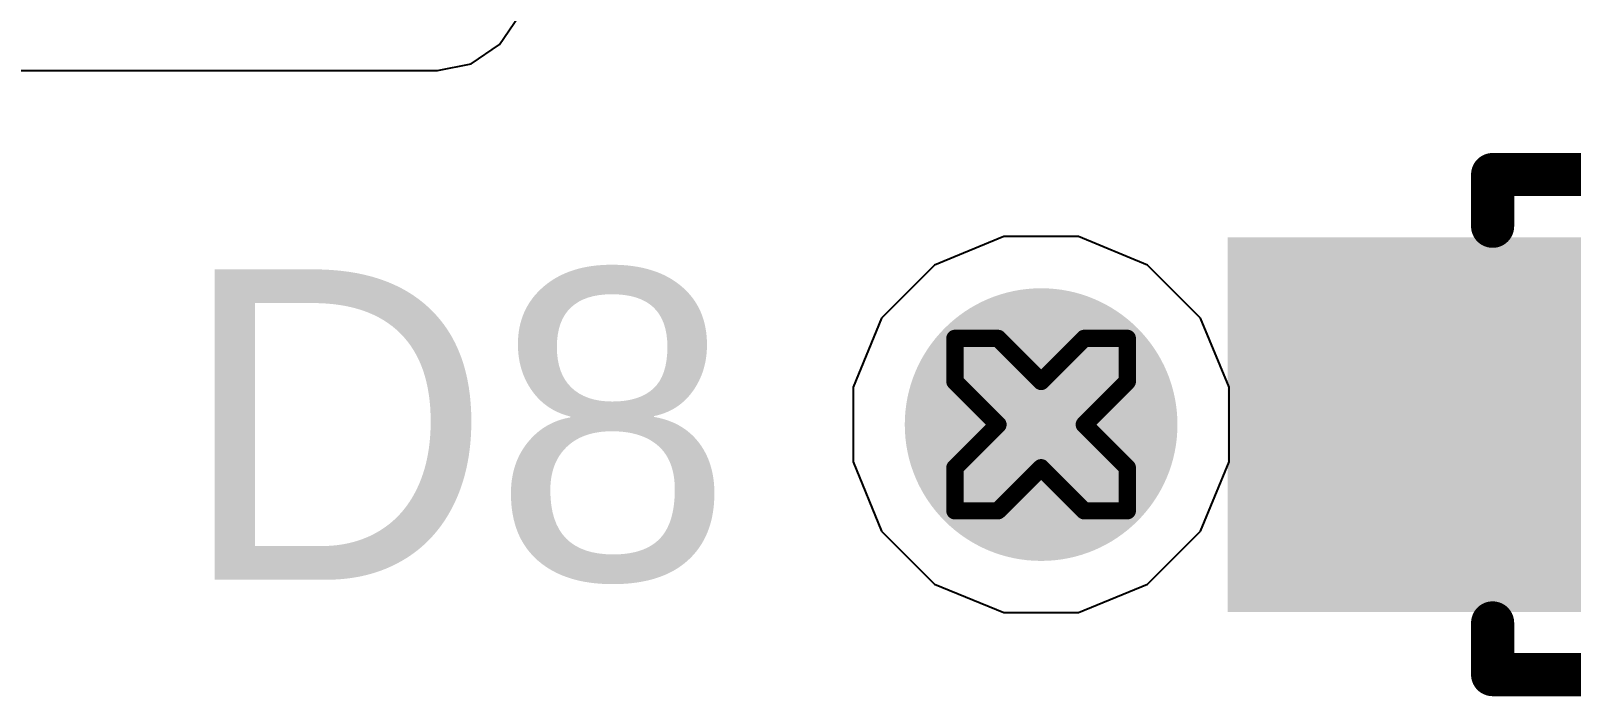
# Model space of a CAD drawing. Header units: inches. Extents: x 0 to 5379, y 0 to 5429.
# Drawn here: x 263.724 to 268.261, y 49.219 to 51.179 of the extents above; entities that cross this region are included whole.
import ezdxf

# ---------------------------------------------------------------- set-up
doc = ezdxf.new("R2010")
doc.units = ezdxf.units.IN
for name, color, linetype in [('Bottom Layer', 5, 'Continuous'), ('Bottom Solder', 6, 'Continuous'), ('Drill Drawing', 1, 'Continuous'), ('GND01', 16, 'Continuous'), ('GND02', 76, 'Continuous'), ('PWR', 156, 'Continuous'), ('SIG 01', 90, 'Continuous'), ('Top Layer', 1, 'Continuous'), ('Top Overlay', 2, 'Continuous'), ('Top Paste', 8, 'Continuous'), ('Top Solder', 216, 'Continuous'), ('Via Holes', 16, 'Continuous')]:
    doc.layers.add(name, color=color, linetype=linetype)
doc.styles.add('Arial', font='', dxfattribs={"height": 0.2})
doc.styles.get('Arial').set_extended_font_data('Arial')

# ---------------------------------------------------------------- blocks, each defined once
blk = doc.blocks.new('SOD_123_922')
at = {"layer": 'Top Layer'}
for points in [[(-1.1, 0.45), (-1.1, -0.45), (-2.05, -0.45), (-2.05, 0.45)], [(2.05, 0.45), (2.05, -0.45), (1.1, -0.45), (1.1, 0.45)]]:
    blk.add_hatch(color=1, dxfattribs=at).paths.add_polyline_path(points)
at = {"layer": 'Top Overlay'}
for points in [[(0.9652, 0.508), (2.8194, 0.508), (2.8194, 0.8), (0.9652, 0.8)], [(2.1198, -0.7873), (2.8194, -0.7873), (2.8194, 0.7875), (2.1198, 0.7875)], [(0.9652, -0.8), (2.8194, -0.8), (2.8194, -0.508), (0.9652, -0.508)]]:
    blk.add_hatch(color=2, dxfattribs=at).paths.add_polyline_path(points)
at = {"layer": 'Top Paste'}
for points in [[(-1.1, 0.45), (-1.1, -0.45), (-2.05, -0.45), (-2.05, 0.45)], [(2.05, 0.45), (2.05, -0.45), (1.1, -0.45), (1.1, 0.45)]]:
    blk.add_hatch(color=8, dxfattribs=at).paths.add_polyline_path(points)
at = {"layer": 'Top Solder'}
for points in [[(-0.9984, 0.5516), (-0.9984, -0.5516), (-2.1516, -0.5516), (-2.1516, 0.5516)], [(2.1516, 0.5516), (2.1516, -0.5516), (0.9984, -0.5516), (0.9984, 0.5516)]]:
    blk.add_hatch(color=216, dxfattribs=at).paths.add_polyline_path(points)
at = {"layer": 'Top Overlay'}
for points in [[(-1.3716, 0.5842, 0.127, 0.127, 0), (-1.3716, 0.7366, 0.127, 0.127, 0)], [(-1.3716, 0.7366, 0.127, 0.127, 0), (0.9652, 0.7366, 0.127, 0.127, 0)], [(-1.3716, -0.7366, 0.127, 0.127, 0), (-1.3716, -0.5842, 0.127, 0.127, 0)], [(-1.3716, -0.7366, 0.127, 0.127, 0), (0.9652, -0.7366, 0.127, 0.127, 0)]]:
    blk.add_lwpolyline(points, format="xyseb", dxfattribs=at)
for points in [[(-1.4033, 0.7366, 0.0635, 0.0635, 1), (-1.3398, 0.7366, 0.0635, 0.0635, 1)], [(-1.4033, 0.7366, 0.0635, 0.0635, 1), (-1.3398, 0.7366, 0.0635, 0.0635, 1)], [(0.9335, 0.7366, 0.0635, 0.0635, 1), (0.997, 0.7366, 0.0635, 0.0635, 1)], [(-1.4033, 0.5842, 0.0635, 0.0635, 1), (-1.3398, 0.5842, 0.0635, 0.0635, 1)], [(-1.4033, -0.5842, 0.0635, 0.0635, 1), (-1.3398, -0.5842, 0.0635, 0.0635, 1)], [(-1.4033, -0.7366, 0.0635, 0.0635, 1), (-1.3398, -0.7366, 0.0635, 0.0635, 1)], [(-1.4033, -0.7366, 0.0635, 0.0635, 1), (-1.3398, -0.7366, 0.0635, 0.0635, 1)], [(0.9335, -0.7366, 0.0635, 0.0635, 1), (0.997, -0.7366, 0.0635, 0.0635, 1)]]:
    blk.add_lwpolyline(points, format="xyseb", close=True, dxfattribs=at)

msp = doc.modelspace()

# ---------------------------------------------------------------- hatches: boundary and pattern name
at = {"layer": 'Bottom Layer'}
h = msp.add_hatch(color=5, dxfattribs=at)
edge = h.paths.add_edge_path()
edge.add_arc((266.7, 50.0192), 0.3, 0, 360)
at = {"layer": 'Bottom Solder'}
h = msp.add_hatch(color=6, dxfattribs=at)
edge = h.paths.add_edge_path()
edge.add_arc((266.7, 50.0192), 0.4016, 0, 360)
at = {"layer": 'GND01'}
h = msp.add_hatch(color=16, dxfattribs=at)
edge = h.paths.add_edge_path()
edge.add_arc((266.7, 50.0192), 0.3, 0, 360)
at = {"layer": 'GND02'}
h = msp.add_hatch(color=76, dxfattribs=at)
edge = h.paths.add_edge_path()
edge.add_arc((266.7, 50.0192), 0.3, 0, 360)
at = {"layer": 'PWR'}
h = msp.add_hatch(color=156, dxfattribs=at)
edge = h.paths.add_edge_path()
edge.add_arc((266.7, 50.0192), 0.3, 0, 360)
at = {"layer": 'SIG 01'}
h = msp.add_hatch(color=90, dxfattribs=at)
edge = h.paths.add_edge_path()
edge.add_arc((266.7, 50.0192), 0.3, 0, 360)
at = {"layer": 'Top Layer'}
h = msp.add_hatch(color=1, dxfattribs=at)
edge = h.paths.add_edge_path()
edge.add_arc((266.7, 50.0192), 0.3, 0, 360)
at = {"layer": 'Top Solder'}
h = msp.add_hatch(color=216, dxfattribs=at)
edge = h.paths.add_edge_path()
edge.add_arc((266.7, 50.0192), 0.4016, 0, 360)
at = {"layer": 'Via Holes'}
h = msp.add_hatch(color=7, dxfattribs=at)
edge = h.paths.add_edge_path()
edge.add_arc((266.7, 50.0192), 0.15, 0, 360)

# ---------------------------------------------------------------- linework, layer by layer
at = {"layer": 'Drill Drawing'}
for points in [[(266.446, 50.1462, 0.0508, 0.0508, 0), (266.446, 50.2732, 0.0508, 0.0508, 0)], [(266.446, 50.2732, 0.0508, 0.0508, 0), (266.573, 50.2732, 0.0508, 0.0508, 0)], [(266.573, 50.2732, 0.0508, 0.0508, 0), (266.7, 50.1462, 0.0508, 0.0508, 0)], [(266.7, 50.1462, 0.0508, 0.0508, 0), (266.827, 50.2732, 0.0508, 0.0508, 0)], [(266.827, 50.2732, 0.0508, 0.0508, 0), (266.954, 50.2732, 0.0508, 0.0508, 0)], [(266.954, 50.1462, 0.0508, 0.0508, 0), (266.954, 50.2732, 0.0508, 0.0508, 0)], [(266.446, 50.1462, 0.0508, 0.0508, 0), (266.573, 50.0192, 0.0508, 0.0508, 0)], [(266.827, 50.0192, 0.0508, 0.0508, 0), (266.954, 50.1462, 0.0508, 0.0508, 0)], [(266.446, 49.8922, 0.0508, 0.0508, 0), (266.573, 50.0192, 0.0508, 0.0508, 0)], [(266.827, 50.0192, 0.0508, 0.0508, 0), (266.954, 49.8922, 0.0508, 0.0508, 0)], [(266.446, 49.7652, 0.0508, 0.0508, 0), (266.446, 49.8922, 0.0508, 0.0508, 0)], [(266.573, 49.7652, 0.0508, 0.0508, 0), (266.7, 49.8922, 0.0508, 0.0508, 0)], [(266.7, 49.8922, 0.0508, 0.0508, 0), (266.827, 49.7652, 0.0508, 0.0508, 0)], [(266.954, 49.7652, 0.0508, 0.0508, 0), (266.954, 49.8922, 0.0508, 0.0508, 0)], [(266.446, 49.7652, 0.0508, 0.0508, 0), (266.573, 49.7652, 0.0508, 0.0508, 0)], [(266.827, 49.7652, 0.0508, 0.0508, 0), (266.954, 49.7652, 0.0508, 0.0508, 0)]]:
    msp.add_lwpolyline(points, format="xyseb", dxfattribs=at)
for points in [[(266.4333, 50.2732, 0.0254, 0.0254, 1), (266.4587, 50.2732, 0.0254, 0.0254, 1)], [(266.4333, 50.2732, 0.0254, 0.0254, 1), (266.4587, 50.2732, 0.0254, 0.0254, 1)], [(266.5603, 50.2732, 0.0254, 0.0254, 1), (266.5857, 50.2732, 0.0254, 0.0254, 1)], [(266.5603, 50.2732, 0.0254, 0.0254, 1), (266.5857, 50.2732, 0.0254, 0.0254, 1)], [(266.8143, 50.2732, 0.0254, 0.0254, 1), (266.8397, 50.2732, 0.0254, 0.0254, 1)], [(266.8143, 50.2732, 0.0254, 0.0254, 1), (266.8397, 50.2732, 0.0254, 0.0254, 1)], [(266.9413, 50.2732, 0.0254, 0.0254, 1), (266.9667, 50.2732, 0.0254, 0.0254, 1)], [(266.9413, 50.2732, 0.0254, 0.0254, 1), (266.9667, 50.2732, 0.0254, 0.0254, 1)], [(266.4333, 50.1462, 0.0254, 0.0254, 1), (266.4587, 50.1462, 0.0254, 0.0254, 1)], [(266.4333, 50.1462, 0.0254, 0.0254, 1), (266.4587, 50.1462, 0.0254, 0.0254, 1)], [(266.6873, 50.1462, 0.0254, 0.0254, 1), (266.7127, 50.1462, 0.0254, 0.0254, 1)], [(266.6873, 50.1462, 0.0254, 0.0254, 1), (266.7127, 50.1462, 0.0254, 0.0254, 1)], [(266.9413, 50.1462, 0.0254, 0.0254, 1), (266.9667, 50.1462, 0.0254, 0.0254, 1)], [(266.9413, 50.1462, 0.0254, 0.0254, 1), (266.9667, 50.1462, 0.0254, 0.0254, 1)], [(266.5603, 50.0192, 0.0254, 0.0254, 1), (266.5857, 50.0192, 0.0254, 0.0254, 1)], [(266.5603, 50.0192, 0.0254, 0.0254, 1), (266.5857, 50.0192, 0.0254, 0.0254, 1)], [(266.8143, 50.0192, 0.0254, 0.0254, 1), (266.8397, 50.0192, 0.0254, 0.0254, 1)], [(266.8143, 50.0192, 0.0254, 0.0254, 1), (266.8397, 50.0192, 0.0254, 0.0254, 1)], [(266.4333, 49.8922, 0.0254, 0.0254, 1), (266.4587, 49.8922, 0.0254, 0.0254, 1)], [(266.4333, 49.8922, 0.0254, 0.0254, 1), (266.4587, 49.8922, 0.0254, 0.0254, 1)], [(266.6873, 49.8922, 0.0254, 0.0254, 1), (266.7127, 49.8922, 0.0254, 0.0254, 1)], [(266.6873, 49.8922, 0.0254, 0.0254, 1), (266.7127, 49.8922, 0.0254, 0.0254, 1)], [(266.9413, 49.8922, 0.0254, 0.0254, 1), (266.9667, 49.8922, 0.0254, 0.0254, 1)], [(266.9413, 49.8922, 0.0254, 0.0254, 1), (266.9667, 49.8922, 0.0254, 0.0254, 1)], [(266.4333, 49.7652, 0.0254, 0.0254, 1), (266.4587, 49.7652, 0.0254, 0.0254, 1)], [(266.4333, 49.7652, 0.0254, 0.0254, 1), (266.4587, 49.7652, 0.0254, 0.0254, 1)], [(266.5603, 49.7652, 0.0254, 0.0254, 1), (266.5857, 49.7652, 0.0254, 0.0254, 1)], [(266.5603, 49.7652, 0.0254, 0.0254, 1), (266.5857, 49.7652, 0.0254, 0.0254, 1)], [(266.8143, 49.7652, 0.0254, 0.0254, 1), (266.8397, 49.7652, 0.0254, 0.0254, 1)], [(266.8143, 49.7652, 0.0254, 0.0254, 1), (266.8397, 49.7652, 0.0254, 0.0254, 1)], [(266.9413, 49.7652, 0.0254, 0.0254, 1), (266.9667, 49.7652, 0.0254, 0.0254, 1)], [(266.9413, 49.7652, 0.0254, 0.0254, 1), (266.9667, 49.7652, 0.0254, 0.0254, 1)]]:
    msp.add_lwpolyline(points, format="xyseb", close=True, dxfattribs=at)
at = {"layer": 'PWR'}
for p, q in [((266.5898, 50.5732), (266.3862, 50.4888)), ((266.8102, 50.5732), (266.5898, 50.5732)), ((267.0138, 50.4888), (266.8102, 50.5732)), ((266.3862, 50.4888), (266.2303, 50.333)), ((267.1697, 50.333), (267.0138, 50.4888)), ((266.2303, 50.333), (266.146, 50.1294)), ((267.254, 50.1294), (267.1697, 50.333)), ((266.146, 50.1294), (266.146, 49.909)), ((267.254, 49.909), (267.254, 50.1294)), ((266.146, 49.909), (266.2303, 49.7054)), ((267.1697, 49.7054), (267.254, 49.909)), ((266.2303, 49.7054), (266.3862, 49.5495)), ((267.0138, 49.5495), (267.1697, 49.7054)), ((266.3862, 49.5495), (266.5898, 49.4652)), ((266.8102, 49.4652), (267.0138, 49.5495)), ((266.5898, 49.4652), (266.8102, 49.4652))]:
    msp.add_line(p, q, dxfattribs=at)
at = {"layer": 'Top Layer'}
for p, q in [((265.1051, 51.1385), (265.1613, 51.2225)), ((265.0211, 51.0823), (265.1051, 51.1385)), ((261.6069, 51.0626), (264.922, 51.0626)), ((264.922, 51.0626), (265.0211, 51.0823))]:
    msp.add_line(p, q, dxfattribs=at)

# ---------------------------------------------------------------- block references
msp.add_blockref('SOD_123_922', (269.4015, 50.0192))

# ---------------------------------------------------------------- texts
at = {"layer": 'Top Overlay', "style": 'Arial'}
msp.add_text('D8', height=0.9144, dxfattribs=at).set_placement((264.1604, 49.5621))

doc.saveas('drawing.dxf')
